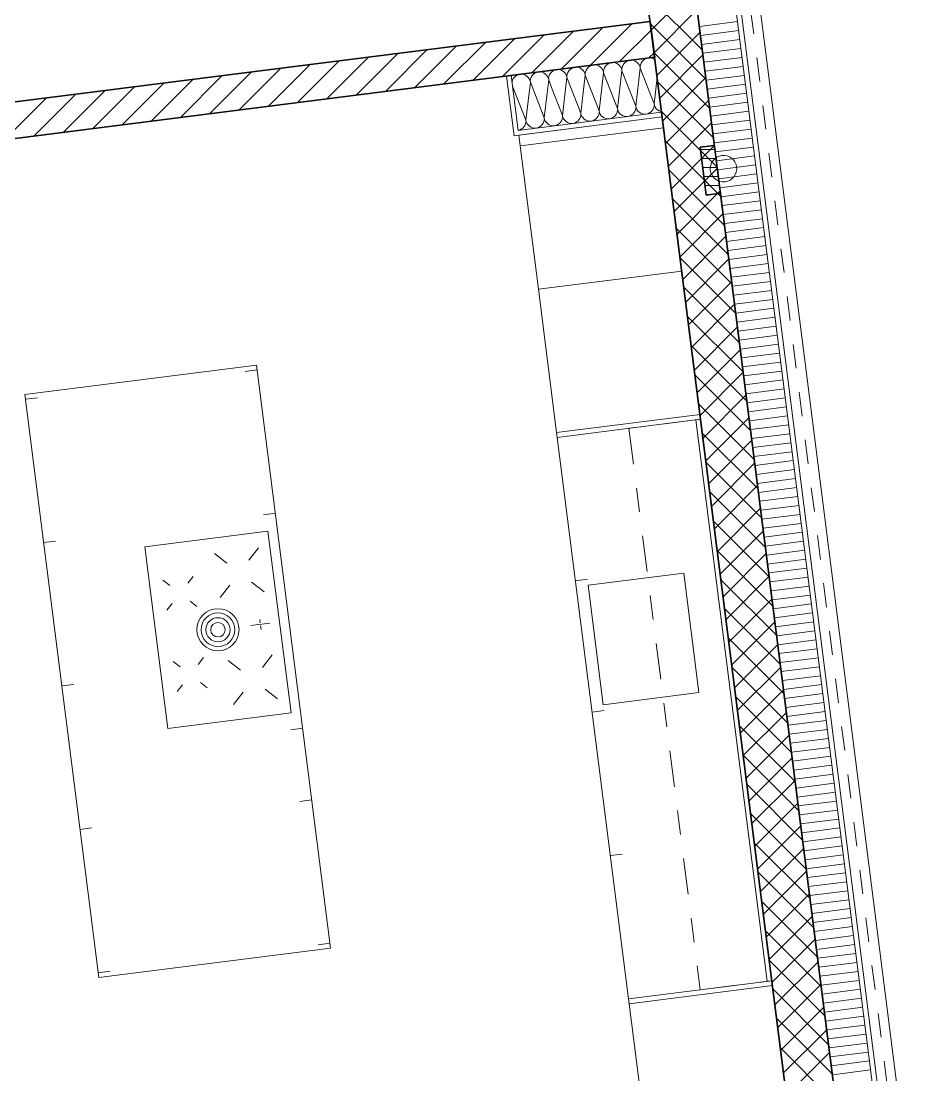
# Model space of a CAD drawing. Header units: metres. Extents: x 2713679.5 to 2713747.3, y 1226017.1 to 1226104.2.
# Drawn here: x 2713742.858 to 2713746.568, y 1226037.96 to 1226042.335 of the extents above; entities that cross this region are included whole.
import ezdxf

# ---------------------------------------------------------------- set-up
doc = ezdxf.new("R2010")
doc.units = ezdxf.units.M
doc.header["$MEASUREMENT"] = 0
doc.linetypes.add('Strich 2_1mm', pattern=[0.15, 0.1, -0.05])
doc.linetypes.add('Strichpunkt 3_1_1mm Achsen', pattern=[0.25, 0.15, -0.05, 0, -0.05])
doc.layers.add('plangrafiken', color=251, linetype='Continuous')
doc.layers.add('waende_stuetzen', color=250, linetype='Continuous')

msp = doc.modelspace()

# ---------------------------------------------------------------- linework, layer by layer
at = {"layer": 'plangrafiken', "color": 7, "linetype": 'Continuous', "lineweight": 13}
for p, q in [((2713744.9239, 1226041.8616), (2713745.5191, 1226041.9372)), ((2713745.5191, 1226041.9372), (2713745.5248, 1226041.8925)), ((2713744.9296, 1226041.817), (2713744.9239, 1226041.8616)), ((2713745.5248, 1226041.8925), (2713744.9296, 1226041.817)), ((2713745.5248, 1226041.8925), (2713745.6003, 1226041.2973)), ((2713745.0051, 1226041.2218), (2713744.9296, 1226041.817)), ((2713745.6774, 1226041.8021), (2713745.7379, 1226041.8021)), ((2713745.6821, 1226041.7646), (2713745.7426, 1226041.7646)), ((2713745.6869, 1226041.7271), (2713745.7474, 1226041.7271)), ((2713745.6917, 1226041.6896), (2713745.7521, 1226041.6896)), ((2713745.6964, 1226041.6521), (2713745.7569, 1226041.6521)), ((2713745.7012, 1226041.6146), (2713745.7178, 1226041.6146)), ((2713745.0051, 1226041.2218), (2713745.6003, 1226041.2973)), ((2713745.6003, 1226041.2973), (2713745.6759, 1226040.7021)), ((2713745.0806, 1226040.6265), (2713745.0051, 1226041.2218)), ((2713743.8354, 1226040.907), (2713742.8731, 1226040.7849)), ((2713744.1426, 1226038.4864), (2713743.8354, 1226040.907)), ((2713743.7883, 1226040.8809), (2713743.8379, 1226040.8872)), ((2713742.8731, 1226040.7849), (2713743.1803, 1226038.3643)), ((2713742.8757, 1226040.765), (2713742.9253, 1226040.7713)), ((2713745.6759, 1226040.7021), (2713745.0806, 1226040.6265)), ((2713745.6784, 1226040.6822), (2713745.0832, 1226040.6067)), ((2713745.6784, 1226040.6822), (2713745.6585, 1226040.6797)), ((2713745.6585, 1226040.6797), (2713745.9544, 1226038.3484)), ((2713745.6784, 1226040.6822), (2713745.6759, 1226040.7021)), ((2713745.9742, 1226038.3509), (2713745.6784, 1226040.6822)), ((2713745.0806, 1226040.6265), (2713745.0832, 1226040.6067)), ((2713745.0832, 1226040.6067), (2713745.379, 1226038.2754)), ((2713743.8639, 1226040.2856), (2713743.9135, 1226040.2919)), ((2713743.8826, 1226040.2175), (2713743.3717, 1226040.1526)), ((2713743.9783, 1226039.4635), (2713743.8826, 1226040.2175)), ((2713742.9512, 1226040.1698), (2713743.0008, 1226040.1761)), ((2713743.3717, 1226040.1526), (2713743.4674, 1226039.3987)), ((2713743.712, 1226040.0849), (2713743.6606, 1226040.1247)), ((2713743.8032, 1226040.0965), (2713743.843, 1226040.1478)), ((2713743.5498, 1226040.0015), (2713743.5717, 1226040.0298)), ((2713745.6083, 1226040.0433), (2713745.2114, 1226039.993)), ((2713745.6712, 1226039.5473), (2713745.6083, 1226040.0433)), ((2713743.4751, 1226039.992), (2713743.4468, 1226040.0139)), ((2713743.7236, 1226039.9937), (2713743.6837, 1226039.9423)), ((2713743.8147, 1226040.0053), (2713743.8661, 1226039.9655)), ((2713745.1587, 1226040.0115), (2713745.2083, 1226040.0178)), ((2713745.2114, 1226039.993), (2713745.2744, 1226039.497)), ((2713743.4846, 1226039.9173), (2713743.4627, 1226039.889)), ((2713743.5593, 1226039.9268), (2713743.5876, 1226039.9049)), ((2713743.8484, 1226039.8512), (2713743.8503, 1226039.8364)), ((2713743.8108, 1226039.8253), (2713743.8905, 1226039.8354)), ((2713743.8537, 1226039.8096), (2713743.8518, 1226039.8245)), ((2713743.5179, 1226039.6547), (2713743.4896, 1226039.6766)), ((2713743.5926, 1226039.6642), (2713743.6145, 1226039.6925)), ((2713743.7684, 1226039.6405), (2713743.717, 1226039.6803)), ((2713743.8596, 1226039.652), (2713743.8994, 1226039.7034)), ((2713743.6021, 1226039.5895), (2713743.6304, 1226039.5676)), ((2713743.0267, 1226039.5746), (2713743.0763, 1226039.5809)), ((2713743.5274, 1226039.58), (2713743.5055, 1226039.5517)), ((2713743.78, 1226039.5493), (2713743.7401, 1226039.4979)), ((2713743.8712, 1226039.5608), (2713743.9225, 1226039.521)), ((2713745.2744, 1226039.497), (2713745.6712, 1226039.5473)), ((2713743.4674, 1226039.3987), (2713743.9783, 1226039.4635)), ((2713745.2279, 1226039.4659), (2713745.2775, 1226039.4722)), ((2713743.9772, 1226039.3928), (2713744.0268, 1226039.3991)), ((2713744.015, 1226039.0952), (2713744.0646, 1226039.1015)), ((2713743.1023, 1226038.9794), (2713743.1519, 1226038.9857)), ((2713745.3035, 1226038.8706), (2713745.3531, 1226038.8769)), ((2713744.0905, 1226038.5), (2713744.1401, 1226038.5063)), ((2713743.1803, 1226038.3643), (2713744.1426, 1226038.4864)), ((2713743.1778, 1226038.3841), (2713743.2274, 1226038.3904)), ((2713745.9742, 1226038.3509), (2713745.379, 1226038.2754)), ((2713745.9768, 1226038.3311), (2713745.3815, 1226038.2556)), ((2713745.9544, 1226038.3484), (2713745.9742, 1226038.3509)), ((2713745.9768, 1226038.3311), (2713745.9742, 1226038.3509)), ((2713746.0523, 1226037.7359), (2713745.9768, 1226038.3311)), ((2713745.379, 1226038.2754), (2713745.3815, 1226038.2556)), ((2713745.3815, 1226038.2556), (2713745.4571, 1226037.6603))]:
    msp.add_line(p, q, dxfattribs=at)
at = {"layer": 'plangrafiken', "color": 7, "linetype": 'Continuous', "lineweight": 35}
for p, q in [((2713745.7358, 1226041.8185), (2713745.6763, 1226041.811)), ((2713745.6763, 1226041.811), (2713745.7014, 1226041.6126)), ((2713745.7014, 1226041.6126), (2713745.761, 1226041.6201))]:
    msp.add_line(p, q, dxfattribs=at)
at = {"layer": 'plangrafiken', "color": 7, "linetype": 'Continuous', "lineweight": 18}
msp.add_line((2713745.7358, 1226041.8185), (2713745.761, 1226041.6201), dxfattribs=at)
at = {"layer": 'plangrafiken', "color": 7, "linetype": 'Strichpunkt 3_1_1mm Achsen', "lineweight": 13}
for p, q in [((2713745.6784, 1226040.6822), (2713745.3808, 1226040.6445)), ((2713745.3808, 1226040.6445), (2713745.6766, 1226038.3132)), ((2713745.6766, 1226038.3132), (2713745.9742, 1226038.3509))]:
    msp.add_line(p, q, dxfattribs=at)
at = {"layer": 'plangrafiken', "color": 7, "linetype": 'Continuous', "lineweight": 13}
for radius in [0.0875, 0.0701, 0.0501, 0.0301]:
    msp.add_circle((2713743.675, 1226039.8081), radius, dxfattribs=at)
at = {"layer": 'plangrafiken', "color": 7, "linetype": 'Continuous', "lineweight": 18}
for start, end in [(97.2326, 277.2326), (277.2326, 97.2326)]:
    msp.add_arc((2713745.7732, 1226041.7225), 0.055, start, end, dxfattribs=at)
at = {"layer": 'waende_stuetzen', "color": 7, "linetype": 'Continuous', "lineweight": 18}
for p, q in [((2713746.3099, 1226037.2948), (2713743.9984, 1226055.5087)), ((2713746.4884, 1226037.3175), (2713745.6966, 1226043.5574)), ((2713746.4686, 1226037.3149), (2713745.6868, 1226043.4755)), ((2713745.4877, 1226042.1852), (2713745.1206, 1226042.1386)), ((2713744.8726, 1226042.1071), (2713744.8924, 1226042.1097)), ((2713744.8726, 1226042.1071), (2713744.9015, 1226041.879)), ((2713744.8924, 1226042.1097), (2713744.9214, 1226041.8815)), ((2713745.1496, 1226041.9104), (2713745.5166, 1226041.957)), ((2713745.5191, 1226041.9372), (2713745.5166, 1226041.957)), ((2713744.9041, 1226041.8591), (2713745.5191, 1226041.9372)), ((2713744.9214, 1226041.8815), (2713745.1496, 1226041.9104)), ((2713744.9041, 1226041.8591), (2713744.9015, 1226041.879))]:
    msp.add_line(p, q, dxfattribs=at)
at = {"layer": 'waende_stuetzen', "color": 7, "linetype": 'Continuous', "lineweight": 13}
for p, q in [((2713746.5678, 1226037.3275), (2713745.7759, 1226043.5675)), ((2713746.3099, 1226037.2948), (2713745.518, 1226043.5347)), ((2713745.3709, 1226042.1674), (2713745.3648, 1226042.1631)), ((2713745.3778, 1226042.1705), (2713745.3709, 1226042.1674)), ((2713745.3851, 1226042.1722), (2713745.3778, 1226042.1705)), ((2713745.3926, 1226042.1724), (2713745.3851, 1226042.1722)), ((2713745.4, 1226042.1711), (2713745.3926, 1226042.1724)), ((2713745.407, 1226042.1684), (2713745.4, 1226042.1711)), ((2713745.4134, 1226042.1645), (2713745.407, 1226042.1684)), ((2713745.4357, 1226042.1673), (2713745.4317, 1226042.1609)), ((2713745.4408, 1226042.1727), (2713745.4357, 1226042.1673)), ((2713745.447, 1226042.1771), (2713745.4408, 1226042.1727)), ((2713745.4538, 1226042.1802), (2713745.447, 1226042.1771)), ((2713745.4612, 1226042.1818), (2713745.4538, 1226042.1802)), ((2713745.4687, 1226042.182), (2713745.4612, 1226042.1818)), ((2713745.4761, 1226042.1808), (2713745.4687, 1226042.182)), ((2713745.4831, 1226042.1781), (2713745.4761, 1226042.1808)), ((2713745.489, 1226042.1744), (2713745.4831, 1226042.1781)), ((2713745.5166, 1226041.957), (2713745.4877, 1226042.1852)), ((2713744.8924, 1226042.1097), (2713745.1206, 1226042.1386)), ((2713745.0048, 1226042.1239), (2713744.9975, 1226042.1222)), ((2713745.0123, 1226042.1241), (2713745.0048, 1226042.1239)), ((2713745.0197, 1226042.1229), (2713745.0123, 1226042.1241)), ((2713745.0268, 1226042.1202), (2713745.0197, 1226042.1229)), ((2713745.0606, 1226042.1245), (2713745.0554, 1226042.119)), ((2713745.0667, 1226042.1288), (2713745.0606, 1226042.1245)), ((2713745.0736, 1226042.1319), (2713745.0667, 1226042.1288)), ((2713745.0809, 1226042.1336), (2713745.0736, 1226042.1319)), ((2713745.0884, 1226042.1338), (2713745.0809, 1226042.1336)), ((2713745.0958, 1226042.1325), (2713745.0884, 1226042.1338)), ((2713745.1028, 1226042.1298), (2713745.0958, 1226042.1325)), ((2713745.1092, 1226042.1258), (2713745.1028, 1226042.1298)), ((2713745.1101, 1226042.125), (2713745.1092, 1226042.1258)), ((2713745.1146, 1226042.1207), (2713745.1101, 1226042.125)), ((2713745.1315, 1226042.1287), (2713745.1275, 1226042.1223)), ((2713745.1366, 1226042.1341), (2713745.1315, 1226042.1287)), ((2713745.1427, 1226042.1385), (2713745.1366, 1226042.1341)), ((2713745.1496, 1226042.1415), (2713745.1427, 1226042.1385)), ((2713745.1569, 1226042.1432), (2713745.1496, 1226042.1415)), ((2713745.1644, 1226042.1434), (2713745.1569, 1226042.1432)), ((2713745.1719, 1226042.1422), (2713745.1644, 1226042.1434)), ((2713745.1789, 1226042.1395), (2713745.1719, 1226042.1422)), ((2713745.1852, 1226042.1355), (2713745.1789, 1226042.1395)), ((2713745.1907, 1226042.1303), (2713745.1852, 1226042.1355)), ((2713745.195, 1226042.1242), (2713745.1907, 1226042.1303)), ((2713745.1981, 1226042.1173), (2713745.195, 1226042.1242)), ((2713745.2008, 1226042.1249), (2713745.1996, 1226042.1175)), ((2713745.2035, 1226042.132), (2713745.2008, 1226042.1249)), ((2713745.2075, 1226042.1383), (2713745.2035, 1226042.132)), ((2713745.2127, 1226042.1438), (2713745.2075, 1226042.1383)), ((2713745.2188, 1226042.1481), (2713745.2127, 1226042.1438)), ((2713745.2257, 1226042.1512), (2713745.2188, 1226042.1481)), ((2713745.233, 1226042.1529), (2713745.2257, 1226042.1512)), ((2713745.2405, 1226042.1531), (2713745.233, 1226042.1529)), ((2713745.2479, 1226042.1518), (2713745.2405, 1226042.1531)), ((2713745.2549, 1226042.1491), (2713745.2479, 1226042.1518)), ((2713745.2613, 1226042.1451), (2713745.2549, 1226042.1491)), ((2713745.2668, 1226042.14), (2713745.2613, 1226042.1451)), ((2713745.2711, 1226042.1339), (2713745.2668, 1226042.14)), ((2713745.2742, 1226042.127), (2713745.2711, 1226042.1339)), ((2713745.2769, 1226042.1346), (2713745.2756, 1226042.1272)), ((2713745.2756, 1226042.1272), (2713745.2758, 1226042.1197)), ((2713745.2796, 1226042.1416), (2713745.2769, 1226042.1346)), ((2713745.2836, 1226042.148), (2713745.2796, 1226042.1416)), ((2713745.2887, 1226042.1534), (2713745.2836, 1226042.148)), ((2713745.2949, 1226042.1578), (2713745.2887, 1226042.1534)), ((2713745.3017, 1226042.1609), (2713745.2949, 1226042.1578)), ((2713745.309, 1226042.1625), (2713745.3017, 1226042.1609)), ((2713745.3166, 1226042.1627), (2713745.309, 1226042.1625)), ((2713745.324, 1226042.1615), (2713745.3166, 1226042.1627)), ((2713745.331, 1226042.1588), (2713745.324, 1226042.1615)), ((2713745.3374, 1226042.1548), (2713745.331, 1226042.1588)), ((2713745.3332, 1226041.9724), (2713745.3519, 1226042.1293)), ((2713745.3428, 1226042.1496), (2713745.3374, 1226042.1548)), ((2713745.3472, 1226042.1435), (2713745.3428, 1226042.1496)), ((2713745.3502, 1226042.1366), (2713745.3472, 1226042.1435)), ((2713745.3529, 1226042.1442), (2713745.3517, 1226042.1368)), ((2713745.3517, 1226042.1368), (2713745.3519, 1226042.1293)), ((2713745.4092, 1226041.982), (2713745.3519, 1226042.1293)), ((2713745.3556, 1226042.1513), (2713745.3529, 1226042.1442)), ((2713745.3596, 1226042.1576), (2713745.3556, 1226042.1513)), ((2713745.3648, 1226042.1631), (2713745.3596, 1226042.1576)), ((2713745.4092, 1226041.982), (2713745.428, 1226042.139)), ((2713745.4189, 1226042.1593), (2713745.4134, 1226042.1645)), ((2713745.4232, 1226042.1532), (2713745.4189, 1226042.1593)), ((2713745.4263, 1226042.1463), (2713745.4232, 1226042.1532)), ((2713745.429, 1226042.1539), (2713745.4277, 1226042.1465)), ((2713745.4277, 1226042.1465), (2713745.428, 1226042.139)), ((2713745.4853, 1226041.9917), (2713745.428, 1226042.139)), ((2713745.4317, 1226042.1609), (2713745.429, 1226042.1539)), ((2713744.8966, 1226042.0863), (2713744.8959, 1226042.0822)), ((2713744.8993, 1226042.0934), (2713744.8966, 1226042.0863)), ((2713744.9033, 1226042.0997), (2713744.8993, 1226042.0934)), ((2713744.9084, 1226042.1052), (2713744.9033, 1226042.0997)), ((2713744.9146, 1226042.1095), (2713744.9084, 1226042.1052)), ((2713744.9214, 1226042.1126), (2713744.9146, 1226042.1095)), ((2713744.9288, 1226042.1143), (2713744.9214, 1226042.1126)), ((2713744.9363, 1226042.1145), (2713744.9288, 1226042.1143)), ((2713744.9437, 1226042.1132), (2713744.9363, 1226042.1145)), ((2713744.9507, 1226042.1105), (2713744.9437, 1226042.1132)), ((2713744.9571, 1226042.1065), (2713744.9507, 1226042.1105)), ((2713744.9529, 1226041.9241), (2713744.9716, 1226042.0811)), ((2713744.9625, 1226042.1014), (2713744.9571, 1226042.1065)), ((2713744.9669, 1226042.0952), (2713744.9625, 1226042.1014)), ((2713744.9699, 1226042.0884), (2713744.9669, 1226042.0952)), ((2713744.9727, 1226042.096), (2713744.9714, 1226042.0886)), ((2713744.9714, 1226042.0886), (2713744.9716, 1226042.0811)), ((2713745.0065, 1226041.9914), (2713744.9716, 1226042.0811)), ((2713744.9753, 1226042.103), (2713744.9727, 1226042.096)), ((2713744.9793, 1226042.1094), (2713744.9753, 1226042.103)), ((2713744.9845, 1226042.1148), (2713744.9793, 1226042.1094)), ((2713744.9906, 1226042.1192), (2713744.9845, 1226042.1148)), ((2713744.9975, 1226042.1222), (2713744.9906, 1226042.1192)), ((2713745.0331, 1226042.1162), (2713745.0268, 1226042.1202)), ((2713745.0386, 1226042.111), (2713745.0331, 1226042.1162)), ((2713745.0429, 1226042.1049), (2713745.0386, 1226042.111)), ((2713745.0412, 1226042.0361), (2713745.0477, 1226042.0907)), ((2713745.046, 1226042.098), (2713745.0429, 1226042.1049)), ((2713745.0487, 1226042.1056), (2713745.0475, 1226042.0982)), ((2713745.0475, 1226042.0982), (2713745.0477, 1226042.0907)), ((2713745.0597, 1226042.0599), (2713745.0477, 1226042.0907)), ((2713745.0514, 1226042.1127), (2713745.0487, 1226042.1056)), ((2713745.0554, 1226042.119), (2713745.0514, 1226042.1127)), ((2713745.105, 1226041.9434), (2713745.1237, 1226042.1004)), ((2713745.119, 1226042.1146), (2713745.1146, 1226042.1207)), ((2713745.1221, 1226042.1077), (2713745.119, 1226042.1146)), ((2713745.1241, 1226042.1112), (2713745.1235, 1226042.1079)), ((2713745.1235, 1226042.1079), (2713745.1237, 1226042.1004)), ((2713745.1263, 1226042.0938), (2713745.1237, 1226042.1004)), ((2713745.1248, 1226042.1153), (2713745.1241, 1226042.1112)), ((2713745.1275, 1226042.1223), (2713745.1248, 1226042.1153)), ((2713745.1811, 1226041.9531), (2713745.1263, 1226042.0938)), ((2713745.1811, 1226041.9531), (2713745.1998, 1226042.11)), ((2713745.1996, 1226042.1175), (2713745.1998, 1226042.11)), ((2713745.2571, 1226041.9627), (2713745.1998, 1226042.11)), ((2713745.2571, 1226041.9627), (2713745.2758, 1226042.1197)), ((2713745.3332, 1226041.9724), (2713745.2758, 1226042.1197)), ((2713745.4853, 1226041.9917), (2713745.4983, 1226042.101)), ((2713744.9529, 1226041.9241), (2713744.8981, 1226042.0649)), ((2713745.029, 1226041.9338), (2713745.0412, 1226042.0361)), ((2713745.105, 1226041.9434), (2713745.0597, 1226042.0599)), ((2713745.029, 1226041.9338), (2713745.0065, 1226041.9914)), ((2713745.4853, 1226041.9917), (2713745.487, 1226041.9844)), ((2713745.1813, 1226041.9456), (2713745.1811, 1226041.9531)), ((2713745.2534, 1226041.9408), (2713745.2561, 1226041.9478)), ((2713745.2561, 1226041.9478), (2713745.2573, 1226041.9552)), ((2713745.2571, 1226041.9627), (2713745.2588, 1226041.9554)), ((2713745.2588, 1226041.9554), (2713745.2619, 1226041.9485)), ((2713745.2619, 1226041.9485), (2713745.2662, 1226041.9424)), ((2713745.3255, 1226041.9441), (2713745.3294, 1226041.9504)), ((2713745.3294, 1226041.9504), (2713745.3321, 1226041.9575)), ((2713745.3321, 1226041.9575), (2713745.3334, 1226041.9649)), ((2713745.3332, 1226041.9724), (2713745.3348, 1226041.9651)), ((2713745.3348, 1226041.9651), (2713745.3379, 1226041.9582)), ((2713745.3379, 1226041.9582), (2713745.3423, 1226041.9521)), ((2713745.3423, 1226041.9521), (2713745.3477, 1226041.9469)), ((2713745.3902, 1226041.9439), (2713745.3963, 1226041.9483)), ((2713745.3963, 1226041.9483), (2713745.4015, 1226041.9537)), ((2713745.4015, 1226041.9537), (2713745.4055, 1226041.9601)), ((2713745.4055, 1226041.9601), (2713745.4082, 1226041.9671)), ((2713745.4082, 1226041.9671), (2713745.4094, 1226041.9745)), ((2713745.4092, 1226041.982), (2713745.4109, 1226041.9747)), ((2713745.4109, 1226041.9747), (2713745.414, 1226041.9678)), ((2713745.414, 1226041.9678), (2713745.4183, 1226041.9617)), ((2713745.4183, 1226041.9617), (2713745.4238, 1226041.9566)), ((2713745.4238, 1226041.9566), (2713745.4301, 1226041.9526)), ((2713745.4301, 1226041.9526), (2713745.4372, 1226041.9499)), ((2713745.4372, 1226041.9499), (2713745.4446, 1226041.9486)), ((2713745.4446, 1226041.9486), (2713745.4521, 1226041.9488)), ((2713745.4521, 1226041.9488), (2713745.4594, 1226041.9505)), ((2713745.4594, 1226041.9505), (2713745.4663, 1226041.9536)), ((2713745.4663, 1226041.9536), (2713745.4724, 1226041.9579)), ((2713745.4724, 1226041.9579), (2713745.4776, 1226041.9634)), ((2713745.4776, 1226041.9634), (2713745.4816, 1226041.9697)), ((2713745.4816, 1226041.9697), (2713745.4842, 1226041.9768)), ((2713745.4842, 1226041.9768), (2713745.4855, 1226041.9842)), ((2713745.487, 1226041.9844), (2713745.49, 1226041.9775)), ((2713745.49, 1226041.9775), (2713745.4944, 1226041.9714)), ((2713745.4944, 1226041.9714), (2713745.4998, 1226041.9662)), ((2713745.4998, 1226041.9662), (2713745.5062, 1226041.9622)), ((2713745.5062, 1226041.9622), (2713745.5132, 1226041.9595)), ((2713745.5132, 1226041.9595), (2713745.5164, 1226041.959)), ((2713744.9492, 1226041.9022), (2713744.9518, 1226041.9092)), ((2713744.9518, 1226041.9092), (2713744.9531, 1226041.9166)), ((2713744.9529, 1226041.9241), (2713744.9532, 1226041.9226)), ((2713744.9532, 1226041.9226), (2713744.9546, 1226041.9168)), ((2713744.9546, 1226041.9168), (2713744.9576, 1226041.9099)), ((2713744.9576, 1226041.9099), (2713744.962, 1226041.9038)), ((2713744.962, 1226041.9038), (2713744.9674, 1226041.8986)), ((2713745.0161, 1226041.9), (2713745.0212, 1226041.9055)), ((2713745.0212, 1226041.9055), (2713745.0252, 1226041.9118)), ((2713745.0252, 1226041.9118), (2713745.0279, 1226041.9189)), ((2713745.0279, 1226041.9189), (2713745.0292, 1226041.9263)), ((2713745.029, 1226041.9338), (2713745.0306, 1226041.9264)), ((2713745.0306, 1226041.9264), (2713745.0337, 1226041.9196)), ((2713745.0337, 1226041.9196), (2713745.038, 1226041.9135)), ((2713745.038, 1226041.9135), (2713745.0435, 1226041.9083)), ((2713745.0435, 1226041.9083), (2713745.0499, 1226041.9043)), ((2713745.0499, 1226041.9043), (2713745.0569, 1226041.9016)), ((2713745.0791, 1226041.9022), (2713745.086, 1226041.9053)), ((2713745.086, 1226041.9053), (2713745.0921, 1226041.9097)), ((2713745.0921, 1226041.9097), (2713745.0973, 1226041.9151)), ((2713745.0973, 1226041.9151), (2713745.1013, 1226041.9215)), ((2713745.1013, 1226041.9215), (2713745.104, 1226041.9285)), ((2713745.104, 1226041.9285), (2713745.1052, 1226041.9359)), ((2713745.1052, 1226041.9359), (2713745.105, 1226041.9434)), ((2713745.1067, 1226041.9361), (2713745.1097, 1226041.9292)), ((2713745.1097, 1226041.9292), (2713745.1141, 1226041.9231)), ((2713745.1141, 1226041.9231), (2713745.1196, 1226041.918)), ((2713745.1196, 1226041.918), (2713745.1259, 1226041.914)), ((2713745.1259, 1226041.914), (2713745.1329, 1226041.9113)), ((2713745.1329, 1226041.9113), (2713745.1403, 1226041.91)), ((2713745.1403, 1226041.91), (2713745.1479, 1226041.9102)), ((2713745.1479, 1226041.9102), (2713745.1495, 1226041.9106)), ((2713745.1495, 1226041.9106), (2713745.1552, 1226041.9119)), ((2713745.1552, 1226041.9119), (2713745.162, 1226041.915)), ((2713745.162, 1226041.915), (2713745.1682, 1226041.9193)), ((2713745.1682, 1226041.9193), (2713745.1733, 1226041.9248)), ((2713745.1733, 1226041.9248), (2713745.1773, 1226041.9311)), ((2713745.1773, 1226041.9311), (2713745.18, 1226041.9382)), ((2713745.18, 1226041.9382), (2713745.1813, 1226041.9456)), ((2713745.1827, 1226041.9458), (2713745.1858, 1226041.9389)), ((2713745.1858, 1226041.9389), (2713745.1902, 1226041.9328)), ((2713745.1902, 1226041.9328), (2713745.1956, 1226041.9276)), ((2713745.1956, 1226041.9276), (2713745.202, 1226041.9236)), ((2713745.202, 1226041.9236), (2713745.209, 1226041.9209)), ((2713745.209, 1226041.9209), (2713745.2164, 1226041.9197)), ((2713745.2164, 1226041.9197), (2713745.2239, 1226041.9199)), ((2713745.2239, 1226041.9199), (2713745.2312, 1226041.9215)), ((2713745.2312, 1226041.9215), (2713745.2381, 1226041.9246)), ((2713745.2381, 1226041.9246), (2713745.2442, 1226041.929)), ((2713745.2442, 1226041.929), (2713745.2494, 1226041.9344)), ((2713745.2494, 1226041.9344), (2713745.2534, 1226041.9408)), ((2713745.2662, 1226041.9424), (2713745.2717, 1226041.9373)), ((2713745.2717, 1226041.9373), (2713745.278, 1226041.9333)), ((2713745.278, 1226041.9333), (2713745.2851, 1226041.9306)), ((2713745.2851, 1226041.9306), (2713745.2925, 1226041.9293)), ((2713745.2925, 1226041.9293), (2713745.3, 1226041.9295)), ((2713745.3, 1226041.9295), (2713745.3073, 1226041.9312)), ((2713745.3073, 1226041.9312), (2713745.3142, 1226041.9343)), ((2713745.3142, 1226041.9343), (2713745.3203, 1226041.9386)), ((2713745.3203, 1226041.9386), (2713745.3255, 1226041.9441)), ((2713745.3477, 1226041.9469), (2713745.3541, 1226041.9429)), ((2713745.3541, 1226041.9429), (2713745.3611, 1226041.9402)), ((2713745.3611, 1226041.9402), (2713745.3685, 1226041.939)), ((2713745.3685, 1226041.939), (2713745.376, 1226041.9392)), ((2713745.376, 1226041.9392), (2713745.3834, 1226041.9409)), ((2713745.3834, 1226041.9409), (2713745.3902, 1226041.9439)), ((2713744.9214, 1226041.8816), (2713744.9215, 1226041.8817)), ((2713744.9215, 1226041.8817), (2713744.927, 1226041.8829)), ((2713744.927, 1226041.8829), (2713744.9339, 1226041.886)), ((2713744.9339, 1226041.886), (2713744.94, 1226041.8904)), ((2713744.94, 1226041.8904), (2713744.9452, 1226041.8958)), ((2713744.9452, 1226041.8958), (2713744.9492, 1226041.9022)), ((2713744.9674, 1226041.8986), (2713744.9738, 1226041.8946)), ((2713744.9738, 1226041.8946), (2713744.9808, 1226041.892)), ((2713744.9808, 1226041.892), (2713744.9882, 1226041.8907)), ((2713744.9882, 1226041.8907), (2713744.9957, 1226041.8909)), ((2713744.9957, 1226041.8909), (2713745.0031, 1226041.8926)), ((2713745.0031, 1226041.8926), (2713745.0099, 1226041.8957)), ((2713745.0099, 1226041.8957), (2713745.0161, 1226041.9)), ((2713745.0569, 1226041.9016), (2713745.0643, 1226041.9004)), ((2713745.0643, 1226041.9004), (2713745.0718, 1226041.9006)), ((2713745.0718, 1226041.9006), (2713745.0791, 1226041.9022))]:
    msp.add_line(p, q, dxfattribs=at)
at = {"layer": 'waende_stuetzen', "color": 7, "linetype": 'Strich 2_1mm', "lineweight": 13}
msp.add_line((2713746.5281, 1226037.3225), (2713745.7362, 1226043.5624), dxfattribs=at)
at = {"layer": 'waende_stuetzen', "color": 7, "linetype": 'Continuous', "lineweight": 35}
for p, q in [((2713745.5281, 1226043.4554), (2713746.3099, 1226037.2948)), ((2713745.3296, 1226043.4302), (2713746.0586, 1226037.6863)), ((2713745.4688, 1226042.334), (2713742.319, 1226041.9343)), ((2713745.4877, 1226042.1852), (2713745.4688, 1226042.334)), ((2713740.9491, 1226041.6092), (2713745.4877, 1226042.1852))]:
    msp.add_line(p, q, dxfattribs=at)
at = {"layer": 'waende_stuetzen', "color": 18, "linetype": 'Continuous', "lineweight": 0, "true_color": 0x000000}
for p, q in [((2713745.4733, 1226042.2981), (2713745.6522, 1226042.477)), ((2713745.6855, 1226042.2147), (2713745.4546, 1226042.4456)), ((2713745.4853, 1226042.204), (2713745.6642, 1226042.3829)), ((2713745.0989, 1226042.1359), (2713745.2721, 1226042.309)), ((2713745.2204, 1226042.1513), (2713745.3936, 1226042.3245)), ((2713745.3419, 1226042.1667), (2713745.4733, 1226042.2981)), ((2713745.7009, 1226042.0932), (2713745.47, 1226042.3242)), ((2713745.8318, 1226042.3331), (2713745.673, 1226042.313)), ((2713744.7345, 1226042.0896), (2713744.9076, 1226042.2628)), ((2713744.8559, 1226042.105), (2713745.0291, 1226042.2782)), ((2713744.9774, 1226042.1204), (2713745.1506, 1226042.2936)), ((2713745.4972, 1226042.1099), (2713745.6761, 1226042.2888)), ((2713745.8365, 1226042.2959), (2713745.6778, 1226042.2758)), ((2713745.8412, 1226042.2587), (2713745.6825, 1226042.2386)), ((2713744.37, 1226042.0434), (2713744.5432, 1226042.2165)), ((2713744.4915, 1226042.0588), (2713744.6647, 1226042.232)), ((2713744.613, 1226042.0742), (2713744.7862, 1226042.2474)), ((2713745.8459, 1226042.2215), (2713745.6872, 1226042.2014)), ((2713744.0056, 1226041.9971), (2713744.1787, 1226042.1703)), ((2713744.127, 1226042.0125), (2713744.3002, 1226042.1857)), ((2713744.2485, 1226042.0279), (2713744.4217, 1226042.2011)), ((2713745.4634, 1226042.1821), (2713745.4853, 1226042.204)), ((2713745.7163, 1226041.9718), (2713745.4854, 1226042.2027)), ((2713745.5092, 1226042.0158), (2713745.6881, 1226042.1947)), ((2713745.8506, 1226042.1843), (2713745.6919, 1226042.1642)), ((2713743.6411, 1226041.9509), (2713743.8143, 1226042.124)), ((2713743.7626, 1226041.9663), (2713743.9358, 1226042.1395)), ((2713743.8841, 1226041.9817), (2713744.0573, 1226042.1549)), ((2713745.8554, 1226042.1471), (2713745.6966, 1226042.127)), ((2713743.3981, 1226041.92), (2713743.5713, 1226042.0932)), ((2713743.5196, 1226041.9354), (2713743.6928, 1226042.1086)), ((2713745.7318, 1226041.8503), (2713745.5008, 1226042.0812)), ((2713745.5211, 1226041.9216), (2713745.7, 1226042.1005)), ((2713745.8601, 1226042.1099), (2713745.7014, 1226042.0898)), ((2713743.0337, 1226041.8738), (2713743.2069, 1226042.0469)), ((2713743.1552, 1226041.8892), (2713743.3284, 1226042.0624)), ((2713743.2767, 1226041.9046), (2713743.4498, 1226042.0778)), ((2713745.8648, 1226042.0727), (2713745.7061, 1226042.0526)), ((2713745.8695, 1226042.0355), (2713745.7108, 1226042.0154)), ((2713742.7907, 1226041.8429), (2713742.9639, 1226042.0161)), ((2713742.9122, 1226041.8584), (2713743.0854, 1226042.0315)), ((2713745.533, 1226041.8275), (2713745.7119, 1226042.0064)), ((2713745.8743, 1226041.9983), (2713745.7155, 1226041.9782)), ((2713745.7472, 1226041.7288), (2713745.5163, 1226041.9597)), ((2713745.879, 1226041.9611), (2713745.7202, 1226041.941)), ((2713745.545, 1226041.7334), (2713745.7239, 1226041.9123)), ((2713745.8837, 1226041.9239), (2713745.725, 1226041.9038)), ((2713745.8884, 1226041.8867), (2713745.7297, 1226041.8666)), ((2713745.7626, 1226041.6073), (2713745.5317, 1226041.8382)), ((2713745.5569, 1226041.6393), (2713745.7358, 1226041.8182)), ((2713745.8931, 1226041.8495), (2713745.7344, 1226041.8294)), ((2713745.8979, 1226041.8123), (2713745.7391, 1226041.7922)), ((2713745.9026, 1226041.7751), (2713745.7439, 1226041.755)), ((2713745.9073, 1226041.7379), (2713745.7486, 1226041.7178)), ((2713745.778, 1226041.4858), (2713745.5471, 1226041.7167)), ((2713745.5689, 1226041.5452), (2713745.7478, 1226041.7241)), ((2713745.912, 1226041.7007), (2713745.7533, 1226041.6806)), ((2713745.9167, 1226041.6635), (2713745.758, 1226041.6434)), ((2713745.5808, 1226041.451), (2713745.7597, 1226041.6299)), ((2713745.9215, 1226041.6263), (2713745.7627, 1226041.6061)), ((2713745.7934, 1226041.3643), (2713745.5625, 1226041.5953)), ((2713745.9262, 1226041.5891), (2713745.7675, 1226041.5689)), ((2713745.5928, 1226041.3569), (2713745.7717, 1226041.5358)), ((2713745.9309, 1226041.5519), (2713745.7722, 1226041.5317)), ((2713745.9356, 1226041.5147), (2713745.7769, 1226041.4945)), ((2713745.8088, 1226041.2429), (2713745.5779, 1226041.4738)), ((2713745.9404, 1226041.4775), (2713745.7816, 1226041.4573)), ((2713745.6047, 1226041.2628), (2713745.7836, 1226041.4417)), ((2713745.9451, 1226041.4403), (2713745.7863, 1226041.4201)), ((2713745.9498, 1226041.4031), (2713745.7911, 1226041.3829)), ((2713745.8243, 1226041.1214), (2713745.5934, 1226041.3523)), ((2713745.6167, 1226041.1687), (2713745.7956, 1226041.3476)), ((2713745.9545, 1226041.3659), (2713745.7958, 1226041.3457)), ((2713745.9592, 1226041.3287), (2713745.8005, 1226041.3085)), ((2713745.964, 1226041.2915), (2713745.8052, 1226041.2713)), ((2713745.6286, 1226041.0746), (2713745.8075, 1226041.2535)), ((2713745.9687, 1226041.2543), (2713745.81, 1226041.2341)), ((2713745.8397, 1226040.9999), (2713745.6088, 1226041.2308)), ((2713745.9734, 1226041.2171), (2713745.8147, 1226041.1969)), ((2713745.9781, 1226041.1799), (2713745.8194, 1226041.1597)), ((2713745.6405, 1226040.9804), (2713745.8194, 1226041.1593)), ((2713745.9828, 1226041.1427), (2713745.8241, 1226041.1225)), ((2713745.8551, 1226040.8784), (2713745.6242, 1226041.1093)), ((2713745.9876, 1226041.1055), (2713745.8288, 1226041.0853)), ((2713745.6525, 1226040.8863), (2713745.8314, 1226041.0652)), ((2713745.9923, 1226041.0683), (2713745.8336, 1226041.0481)), ((2713745.997, 1226041.0311), (2713745.8383, 1226041.0109)), ((2713745.8705, 1226040.7569), (2713745.6396, 1226040.9878)), ((2713746.0017, 1226040.9939), (2713745.843, 1226040.9737)), ((2713745.6644, 1226040.7922), (2713745.8433, 1226040.9711)), ((2713746.0064, 1226040.9567), (2713745.8477, 1226040.9365)), ((2713746.0112, 1226040.9195), (2713745.8524, 1226040.8993)), ((2713745.8859, 1226040.6355), (2713745.655, 1226040.8664)), ((2713745.6764, 1226040.6981), (2713745.8553, 1226040.877)), ((2713746.0159, 1226040.8823), (2713745.8572, 1226040.8621)), ((2713746.0206, 1226040.8451), (2713745.8619, 1226040.8249)), ((2713745.6883, 1226040.6039), (2713745.8672, 1226040.7828)), ((2713746.0253, 1226040.8079), (2713745.8666, 1226040.7877)), ((2713746.0301, 1226040.7707), (2713745.8713, 1226040.7505)), ((2713745.9013, 1226040.514), (2713745.6704, 1226040.7449)), ((2713746.0348, 1226040.7335), (2713745.876, 1226040.7133)), ((2713745.7003, 1226040.5098), (2713745.8792, 1226040.6887)), ((2713746.0395, 1226040.6963), (2713745.8808, 1226040.6761)), ((2713746.0442, 1226040.6591), (2713745.8855, 1226040.6389)), ((2713745.9168, 1226040.3925), (2713745.6859, 1226040.6234)), ((2713745.7122, 1226040.4157), (2713745.8911, 1226040.5946)), ((2713746.0489, 1226040.6218), (2713745.8902, 1226040.6017)), ((2713746.0537, 1226040.5846), (2713745.8949, 1226040.5645)), ((2713746.0584, 1226040.5474), (2713745.8997, 1226040.5273)), ((2713746.0631, 1226040.5102), (2713745.9044, 1226040.4901)), ((2713745.9322, 1226040.271), (2713745.7013, 1226040.5019)), ((2713745.7242, 1226040.3216), (2713745.9031, 1226040.5005)), ((2713746.0678, 1226040.473), (2713745.9091, 1226040.4529)), ((2713746.0725, 1226040.4358), (2713745.9138, 1226040.4157)), ((2713745.9476, 1226040.1495), (2713745.7167, 1226040.3804)), ((2713745.7361, 1226040.2275), (2713745.915, 1226040.4064)), ((2713746.0773, 1226040.3986), (2713745.9185, 1226040.3785)), ((2713746.082, 1226040.3614), (2713745.9233, 1226040.3413)), ((2713745.748, 1226040.1333), (2713745.9269, 1226040.3122)), ((2713746.0867, 1226040.3242), (2713745.928, 1226040.3041)), ((2713746.0914, 1226040.287), (2713745.9327, 1226040.2669)), ((2713745.963, 1226040.028), (2713745.7321, 1226040.2589)), ((2713746.0961, 1226040.2498), (2713745.9374, 1226040.2297)), ((2713745.76, 1226040.0392), (2713745.9389, 1226040.2181)), ((2713746.1009, 1226040.2126), (2713745.9421, 1226040.1925)), ((2713746.1056, 1226040.1754), (2713745.9469, 1226040.1553)), ((2713745.9784, 1226039.9066), (2713745.7475, 1226040.1375)), ((2713745.7719, 1226039.9451), (2713745.9508, 1226040.124)), ((2713746.1103, 1226040.1382), (2713745.9516, 1226040.1181)), ((2713746.115, 1226040.101), (2713745.9563, 1226040.0809)), ((2713745.7839, 1226039.851), (2713745.9628, 1226040.0299)), ((2713746.1198, 1226040.0638), (2713745.961, 1226040.0437)), ((2713746.1245, 1226040.0266), (2713745.9657, 1226040.0065)), ((2713745.9938, 1226039.7851), (2713745.7629, 1226040.016)), ((2713746.1292, 1226039.9894), (2713745.9705, 1226039.9693)), ((2713745.7958, 1226039.7569), (2713745.9747, 1226039.9358)), ((2713746.1339, 1226039.9522), (2713745.9752, 1226039.9321)), ((2713746.0093, 1226039.6636), (2713745.7784, 1226039.8945)), ((2713746.1386, 1226039.915), (2713745.9799, 1226039.8949)), ((2713746.1434, 1226039.8778), (2713745.9846, 1226039.8577)), ((2713745.8078, 1226039.6627), (2713745.9867, 1226039.8416)), ((2713746.1481, 1226039.8406), (2713745.9894, 1226039.8205)), ((2713746.1528, 1226039.8034), (2713745.9941, 1226039.7833)), ((2713746.0247, 1226039.5421), (2713745.7938, 1226039.773)), ((2713746.1575, 1226039.7662), (2713745.9988, 1226039.7461)), ((2713745.8197, 1226039.5686), (2713745.9986, 1226039.7475)), ((2713746.1622, 1226039.729), (2713746.0035, 1226039.7089)), ((2713746.167, 1226039.6918), (2713746.0082, 1226039.6717)), ((2713746.0401, 1226039.4206), (2713745.8092, 1226039.6515)), ((2713745.8317, 1226039.4745), (2713746.0106, 1226039.6534)), ((2713746.1717, 1226039.6546), (2713746.013, 1226039.6345)), ((2713746.1764, 1226039.6174), (2713746.0177, 1226039.5973)), ((2713745.8436, 1226039.3804), (2713746.0225, 1226039.5593)), ((2713746.1811, 1226039.5802), (2713746.0224, 1226039.5601)), ((2713746.1859, 1226039.543), (2713746.0271, 1226039.5229)), ((2713746.0555, 1226039.2991), (2713745.8246, 1226039.53)), ((2713746.1906, 1226039.5058), (2713746.0318, 1226039.4857)), ((2713745.8555, 1226039.2862), (2713746.0344, 1226039.4651)), ((2713746.1953, 1226039.4686), (2713746.0366, 1226039.4485)), ((2713746.2, 1226039.4314), (2713746.0413, 1226039.4113)), ((2713746.0709, 1226039.1777), (2713745.84, 1226039.4086)), ((2713745.8675, 1226039.1921), (2713746.0464, 1226039.371)), ((2713746.2047, 1226039.3942), (2713746.046, 1226039.3741)), ((2713746.2095, 1226039.357), (2713746.0507, 1226039.3368)), ((2713746.0863, 1226039.0562), (2713745.8554, 1226039.2871)), ((2713746.2142, 1226039.3198), (2713746.0555, 1226039.2996)), ((2713746.2189, 1226039.2826), (2713746.0602, 1226039.2624)), ((2713745.8794, 1226039.098), (2713746.0583, 1226039.2769)), ((2713746.2236, 1226039.2454), (2713746.0649, 1226039.2252)), ((2713746.2283, 1226039.2082), (2713746.0696, 1226039.188)), ((2713746.1018, 1226038.9347), (2713745.8709, 1226039.1656)), ((2713745.8914, 1226039.0039), (2713746.0703, 1226039.1828)), ((2713746.2331, 1226039.171), (2713746.0743, 1226039.1508)), ((2713746.2378, 1226039.1338), (2713746.0791, 1226039.1136)), ((2713745.9033, 1226038.9098), (2713746.0822, 1226039.0887)), ((2713746.2425, 1226039.0966), (2713746.0838, 1226039.0764)), ((2713746.1172, 1226038.8132), (2713745.8863, 1226039.0441)), ((2713746.2472, 1226039.0594), (2713746.0885, 1226039.0392)), ((2713746.2519, 1226039.0222), (2713746.0932, 1226039.002)), ((2713745.9153, 1226038.8156), (2713746.0942, 1226038.9945)), ((2713746.2567, 1226038.985), (2713746.0979, 1226038.9648)), ((2713746.2614, 1226038.9478), (2713746.1027, 1226038.9276)), ((2713746.1326, 1226038.6917), (2713745.9017, 1226038.9226)), ((2713745.9272, 1226038.7215), (2713746.1061, 1226038.9004)), ((2713746.2661, 1226038.9106), (2713746.1074, 1226038.8904)), ((2713746.2708, 1226038.8734), (2713746.1121, 1226038.8532)), ((2713746.148, 1226038.5702), (2713745.9171, 1226038.8011)), ((2713745.9392, 1226038.6274), (2713746.1181, 1226038.8063)), ((2713746.2756, 1226038.8362), (2713746.1168, 1226038.816)), ((2713746.2803, 1226038.799), (2713746.1215, 1226038.7788)), ((2713746.285, 1226038.7618), (2713746.1263, 1226038.7416)), ((2713745.9511, 1226038.5333), (2713746.13, 1226038.7122)), ((2713746.2897, 1226038.7246), (2713746.131, 1226038.7044)), ((2713746.1634, 1226038.4488), (2713745.9325, 1226038.6797)), ((2713746.2944, 1226038.6874), (2713746.1357, 1226038.6672)), ((2713746.2992, 1226038.6502), (2713746.1404, 1226038.63)), ((2713745.963, 1226038.4392), (2713746.1419, 1226038.6181)), ((2713746.3039, 1226038.613), (2713746.1452, 1226038.5928)), ((2713746.1789, 1226038.3273), (2713745.9479, 1226038.5582)), ((2713746.3086, 1226038.5758), (2713746.1499, 1226038.5556)), ((2713746.3133, 1226038.5386), (2713746.1546, 1226038.5184)), ((2713745.975, 1226038.345), (2713746.1539, 1226038.5239)), ((2713746.318, 1226038.5014), (2713746.1593, 1226038.4812)), ((2713746.3228, 1226038.4642), (2713746.164, 1226038.444)), ((2713746.1943, 1226038.2058), (2713745.9634, 1226038.4367)), ((2713745.9869, 1226038.2509), (2713746.1658, 1226038.4298)), ((2713746.3275, 1226038.427), (2713746.1688, 1226038.4068)), ((2713746.3322, 1226038.3898), (2713746.1735, 1226038.3696)), ((2713745.9989, 1226038.1568), (2713746.1778, 1226038.3357)), ((2713746.3369, 1226038.3525), (2713746.1782, 1226038.3324)), ((2713746.2097, 1226038.0843), (2713745.9788, 1226038.3152)), ((2713746.3416, 1226038.3153), (2713746.1829, 1226038.2952)), ((2713746.3464, 1226038.2781), (2713746.1876, 1226038.258)), ((2713746.0108, 1226038.0627), (2713746.1897, 1226038.2416)), ((2713746.3511, 1226038.2409), (2713746.1924, 1226038.2208)), ((2713746.2251, 1226037.9628), (2713745.9942, 1226038.1937)), ((2713746.3558, 1226038.2037), (2713746.1971, 1226038.1836)), ((2713746.0228, 1226037.9685), (2713746.2017, 1226038.1474)), ((2713746.3605, 1226038.1665), (2713746.2018, 1226038.1464)), ((2713746.3653, 1226038.1293), (2713746.2065, 1226038.1092)), ((2713746.2405, 1226037.8413), (2713746.0096, 1226038.0722)), ((2713746.0347, 1226037.8744), (2713746.2136, 1226038.0533)), ((2713746.37, 1226038.0921), (2713746.2112, 1226038.072)), ((2713746.3747, 1226038.0549), (2713746.216, 1226038.0348)), ((2713746.3794, 1226038.0177), (2713746.2207, 1226037.9976)), ((2713746.3841, 1226037.9805), (2713746.2254, 1226037.9604))]:
    msp.add_line(p, q, dxfattribs=at)

doc.saveas('drawing.dxf')
